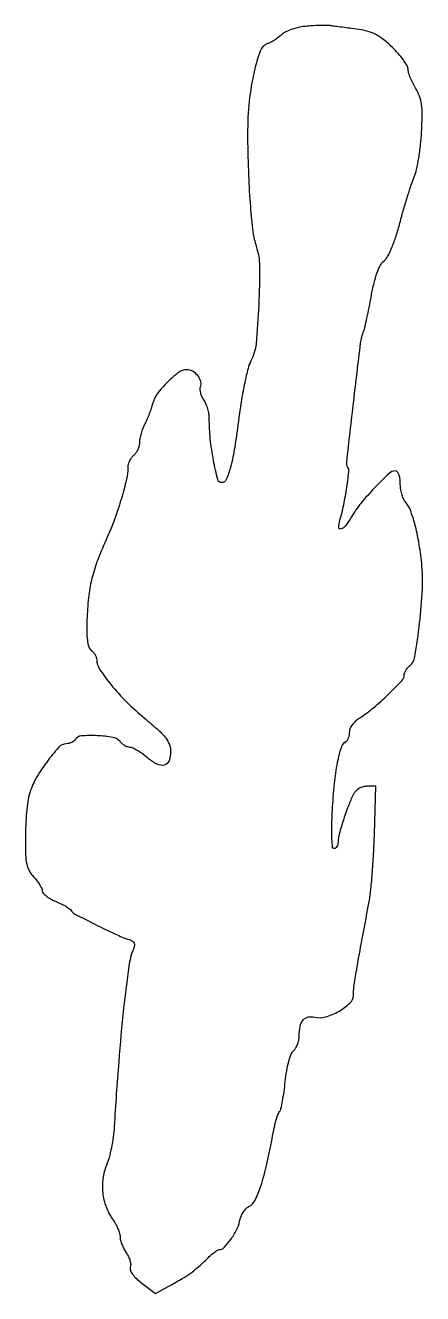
# Model space of a CAD drawing. Extents: x 1 to 103, y 0 to 325.
import ezdxf

# ---------------------------------------------------------------- set-up
doc = ezdxf.new("R2010")
doc.units = 0

msp = doc.modelspace()

# ---------------------------------------------------------------- linework, layer by layer
msp.add_lwpolyline([(73, 325.244676, 0.031827), (71.130436, 324.967133, 0.02829), (69.234375, 324.447333, 0.029372), (67.580818, 323.781382, 0.073364), (66.5, 323.060752, -0.02052), (65.629679, 322.337326, -0.018232), (64.668779, 321.657126, -0.018611), (63.758897, 321.10885, -0.052151), (63.074567, 320.818803, 0.238402), (61.003348, 318.831414, 0.030815), (59.2764, 312.742744, 0.03166), (58.091221, 304.977975, 0.02515), (57.769939, 296.5, 0.006378), (58.01109, 286.920152, 0.010464), (58.48824, 278.821605, 0.011332), (59.146759, 272.415773, 0.049484), (59.992041, 268.705348, -0.079319), (60.836651, 263.619561, -0.013051), (60.638469, 253.629722, -0.012099), (59.937611, 243.652716, -0.096605), (58.637973, 239.248428, 0.056711), (57.898131, 237.319542, 0.010748), (57.032759, 233.64778, 0.011352), (56.207672, 229.293301, 0.010204), (55.547954, 224.748428, -0.008151), (54.462657, 217.049453, -0.026233), (53.390582, 211.989778, -0.036098), (52.28629, 208.801373, -0.299833), (51.070064, 208, -0.345783), (50.0927, 208.767702, -0.012411), (49.01218, 213.731785, -0.020997), (48.190856, 219.259028, -0.027231), (47.929336, 224.374486, 0.041019), (47.831149, 225.620753, 0.029166), (47.526667, 226.989247, 0.029609), (47.078848, 228.269678, 0.053894), (46.544949, 229.239288, -0.046243), (46.051336, 230.104223, -0.044594), (45.717964, 231.055592, -0.048019), (45.581151, 231.949046, -0.105992), (45.687314, 232.627537, 0.165698), (45.739868, 234.009988, 0.098669), (44.9609, 235.480602, 0.093529), (43.629696, 236.602915, 0.129922), (42.127555, 236.995373, 0.16143), (40.053772, 236.301365, 0.03486), (37.152601, 233.793909, 0.036745), (34.555788, 230.802577, 0.099212), (33.353845, 228.273695, -0.019358), (33.003821, 227.077268, -0.010937), (32.492363, 225.654964, -0.010906), (31.912987, 224.240992, -0.017572), (31.351735, 223.066651, 0.028694), (30.83839, 221.928165, 0.021771), (30.403965, 220.628984, 0.022195), (30.102902, 219.370307, 0.04691), (30.006161, 218.372445, -0.060545), (29.893394, 217.466504, -0.043841), (29.561185, 216.504173, -0.044423), (29.074853, 215.632309, -0.070232), (28.5, 215, 0.061974), (27.92586, 214.388969, 0.044147), (27.440625, 213.583597, 0.044578), (27.109839, 212.717734, 0.069065), (27, 211.926345, -0.05765), (26.646258, 208.868523, -0.013927), (25.343288, 203.934733, -0.014804), (23.611586, 198.632081, -0.020517), (21.727614, 194, 0.014134), (19.287522, 188.21333, 0.030615), (17.817414, 183.617195, 0.032746), (16.977079, 179.073882, 0.018655), (16.529872, 173.504069, 0.010155), (16.448799, 169.902118, 0.031701), (16.597011, 167.482813, 0.048409), (16.963178, 165.855359, 0.140927), (17.605688, 164.912287, -0.046348), (18.139185, 164.378837, -0.040934), (18.590421, 163.734578, -0.043139), (18.900222, 163.081515, -0.089417), (19, 162.528036, 0.147728), (19.742399, 160.070159, 0.024557), (22.708867, 156.050539, 0.025809), (26.702817, 151.645435, 0.023253), (31.265221, 147.511172, -0.009667), (34.849246, 144.436565, -0.044042), (36.729034, 142.436442, -0.077481), (37.67383, 140.754143, -0.089503), (38, 138.946621, -0.08656), (37.582208, 136.551392, -0.248803), (36.372672, 135.452036, -0.187511), (34.470828, 135.682721, -0.052068), (31.938044, 137.398679, 0.018971), (30.659053, 138.394528, 0.022237), (29.372557, 139.235862, 0.021877), (28.237458, 139.842696, 0.112269), (27.545719, 140, -0.0904), (26.95775, 140.10718, -0.042987), (26.261322, 140.440625, -0.040731), (25.572463, 140.926066, -0.045727), (25, 141.5, 0.179345), (23.155307, 142.563944, 0.031207), (19.089477, 142.995906, 0.02948), (15.036294, 142.933112, 0.240161), (13.5, 142, -0.097127), (13.140799, 141.612269, -0.049761), (12.566787, 141.275568, -0.046831), (11.883656, 141.035874, -0.051864), (11.190983, 140.938102, 0.203781), (9.23907, 140.022408, 0.023981), (6.145174, 136.213177, 0.029285), (3.301121, 131.830626, 0.059687), (1.713806, 128.053656, 0.035774), (1.319204, 126.175603, 0.010732), (0.98622, 123.270418, 0.010699), (0.751651, 119.984275, 0.011406), (0.664416, 116.760534, 0.009504), (0.727964, 112.457031, 0.044233), (1.030306, 109.99484, 0.073189), (1.67438, 108.266475, 0.062924), (2.815789, 106.696083, -0.024177), (3.651823, 105.715202, -0.026851), (4.358388, 104.690818, -0.027609), (4.85984, 103.761725, -0.110373), (5, 103.134522, 0.187942), (5.222331, 102.563926, 0.041625), (6.008038, 101.840006, 0.037765), (7.117755, 101.103727, 0.028638), (8.431619, 100.464125, -0.015787), (9.787893, 99.846454, -0.018742), (11.02533, 99.176211, -0.017833), (12.01681, 98.541345, -0.103371), (12.442406, 98.093189, 0.135248), (13.417487, 97.187795, 0.003664), (18.657938, 94.511549, 0.008161), (23.805664, 92.034352, 0.025881), (27.353754, 90.615387, -0.062074), (28.154699, 90.225835, -0.139227), (28.595423, 89.720747, -0.143464), (28.697583, 89.070313, -0.067516), (28.473549, 88.241571, 0.065606), (27.237819, 83.738456, 0.007123), (25.918687, 73.028681, 0.007879), (24.641729, 59.270536, 0.004407), (23.499953, 42.5, -0.019504), (23.246288, 39.924289, -0.01512), (22.776693, 37.145463, -0.015369), (22.179542, 34.576384, -0.035233), (21.53685, 32.697321, 0.065867), (20.585573, 29.239227, 0.062173), (20.539065, 25.582303, 0.061828), (21.39485, 22.007416, 0.063762), (23.09347, 18.790493, -0.02793), (23.823182, 17.619627, -0.025734), (24.439957, 16.342869, -0.026635), (24.869891, 15.147671, -0.073142), (25, 14.262999, 0.064616), (25.111256, 13.405691, 0.028196), (25.466825, 12.31256, 0.027325), (25.980871, 11.178251, 0.032732), (26.589191, 10.176125, -0.041812), (27.156553, 9.202078, -0.042556), (27.550051, 8.152847, -0.04619), (27.72767, 7.184603, -0.114375), (27.628576, 6.474469, 0.187992), (27.632588, 5.708847, 0.061904), (28.182595, 4.703347, 0.047259), (29.182219, 3.560465, 0.026534), (30.588792, 2.364477), (34.098813, -0.312746), (38.299406, 2.043834, 0.007385), (41.442415, 3.868642, 0.022801), (43.487858, 5.227512, 0.025686), (45.268079, 6.67698, 0.011542), (47.458863, 8.75, -0.015635), (48.38448, 9.611612, -0.020239), (49.287998, 10.339062, -0.018387), (50.073653, 10.877273, -0.141904), (50.497375, 11, 0.205893), (51.740177, 11.534425, 0.034303), (53.432892, 13.58539, 0.037514), (54.933037, 16.051948, 0.068616), (55.70437, 18.27185, -0.049492), (56.053368, 19.415034, -0.042029), (56.635596, 20.535546, -0.043985), (57.348683, 21.471359, -0.085294), (58.088348, 22.047282, 0.154853), (59.709679, 23.712209, 0.038398), (61.168358, 27.280003, 0.023994), (62.715194, 33.016748, 0.006035), (64.6704, 42.5, -0.016111), (64.948094, 43.721859, -0.01654), (65.301805, 44.9125, -0.016512), (65.676009, 45.922332, -0.064456), (66.004178, 46.5, 0.106015), (66.3332, 47.209686, 0.0092), (66.739906, 49.170883, 0.011778), (67.130599, 51.553605, 0.008877), (67.45151, 54.188112, -0.016892), (67.825366, 56.895088, -0.023055), (68.3558, 59.299581, -0.023101), (68.963871, 61.201653, -0.131362), (69.572966, 62.060557, 0.086145), (70.121289, 62.703408, 0.043179), (70.585307, 63.668836, 0.041171), (70.90402, 64.779555, 0.047864), (71.015313, 65.872445, -0.04904), (71.273163, 68.346917, -0.122274), (72.050836, 69.97687, -0.168886), (73.313643, 70.747061, -0.117748), (74.996742, 70.711103, 0.13541), (77.766974, 70.748237, 0.058132), (81.204093, 72.196243, 0.059069), (84.067799, 74.296759, 0.209616), (84.948342, 76.341195, -0.038361), (85.097724, 78.467913, -0.005197), (85.797848, 82.884811, -0.004105), (86.967109, 89.466988, -0.001076), (88.951007, 100, 0.02117), (89.379803, 102.916296, 0.006006), (89.79947, 107.482812, 0.006039), (90.149515, 112.656643, 0.006356), (90.367465, 117.75), (90.735734, 130), (88.403051, 130, 0.07052), (87.437666, 129.863161, 0.056308), (86.466126, 129.459125, 0.057675), (85.634574, 128.863168, 0.085795), (85.084947, 128.158725, 0.0313), (83.843288, 125.442877, 0.012318), (82.464774, 121.565646, 0.010422), (81.299555, 117.74643, 0.06684), (81.014553, 115.75, -0.054344), (80.935936, 115.080537, -0.07361), (80.714633, 114.514062, -0.092817), (80.391365, 114.133747, -0.171965), (80.013986, 114, -0.383398), (79.600434, 114.371756, -0.014948), (79.430726, 116.587251, -0.017792), (79.397193, 119.641951, -0.007471), (79.559727, 123.75, -0.01126), (80.096201, 130.703151, -0.023309), (80.889165, 136.090842, -0.025452), (81.861303, 140.001723, -0.182665), (83.027175, 141.516795, 0.112693), (83.400359, 141.884507, 0.049996), (83.714233, 142.504812, 0.046005), (83.927948, 143.257712, 0.046192), (84, 144.035964, -0.112289), (84.195876, 144.897164, -0.048763), (84.807813, 145.907165, -0.044925), (85.697929, 146.897867, -0.045035), (86.75, 147.712746, 0.031943), (90.127009, 150.18991, 0.017381), (93.956508, 153.627389, 0.010578), (97.428124, 157.113056, 0.192896), (98, 158.540238, -0.089363), (98.098714, 159.088151, -0.043148), (98.405179, 159.734511, -0.040945), (98.851568, 160.372065, -0.046382), (99.379334, 160.899856, 0.181363), (100.768904, 163.331033, 0.010725), (101.964805, 171.88079, 0.017137), (102.700845, 180.701165, 0.039363), (102.503109, 187.357011, 0.015091), (101.758078, 192.699314, 0.022718), (100.758755, 197.293691, 0.025609), (99.593788, 200.920391, 0.084485), (98.327477, 203.078741, -0.074109), (97.817626, 203.90808, -0.032698), (97.389946, 205.125284, -0.031458), (97.097748, 206.498746, -0.036698), (97, 207.828741, 0.033058), (96.914489, 209.120664, 0.062592), (96.649501, 210.128103, 0.091018), (96.241127, 210.774059, 0.209356), (95.725167, 211, 0.192034), (94.107849, 210.355055, 0.012458), (90.456811, 206.715579, 0.019123), (86.892063, 202.682447, 0.038025), (84.452273, 199.188492, -0.028336), (82.94037, 196.931496, -0.156086), (81.758901, 196.098254, -0.512001), (81.189109, 196.524112, -0.071175), (81.466832, 198.25, 0.025351), (82.358162, 201.726705, 0.01213), (83.16574, 206.267287, 0.00601), (83.800322, 210.778921, 0.171989), (83.555858, 211.909619, -0.168142), (83.246405, 213.290817, -0.000705), (85.038357, 228.918039, -0.001597), (86.817242, 243.824598, -0.064357), (87.629761, 247, 0.037575), (87.930902, 247.960141, 0.003978), (88.445209, 250.250862, 0.004896), (89.01012, 252.993841, 0.003913), (89.566783, 255.96038, -0.014127), (90.271045, 259.332027, -0.028281), (91.051056, 261.939081, -0.035768), (91.899523, 263.845335, -0.101363), (92.824149, 264.96038, 0.10351), (93.734084, 266.067247, 0.02134), (94.81346, 268.365329, 0.020453), (95.909575, 271.317354, 0.01413), (96.916508, 274.736861, -0.005484), (97.858101, 278.151253, -0.005229), (98.888875, 281.599026, -0.005192), (99.862848, 284.625485, -0.018513), (100.577302, 286.530768, 0.044583), (101.178543, 288.429455, 0.013547), (101.750507, 291.395937, 0.013449), (102.213938, 294.770397, 0.014282), (102.484144, 298.098045, 0.009851), (102.627442, 302.470673, 0.037162), (102.459853, 305.20422, 0.055295), (101.938378, 307.281111, 0.047804), (100.956117, 309.304137, -0.021208), (100.209981, 310.653398, -0.021048), (99.578791, 312.064372, -0.021455), (99.133103, 313.341971, -0.072768), (99.003738, 314.212874, 0.133519), (98.756547, 315.114273, 0.0239), (97.790518, 316.585826, 0.024315), (96.456947, 318.244001, 0.019853), (94.878875, 319.885695, 0.02322), (92.540082, 321.932937, 0.052621), (90.559732, 323.195158, 0.055539), (88.427548, 323.976705, 0.02861), (85.628875, 324.495155, -0.000851), (83.555268, 324.761341, -0.000963), (81.565982, 325.024042, -0.000877), (79.875546, 325.253607, -0.005298), (79, 325.383539, 0.037798), (78.149024, 325.453785, 0.007485), (76.61875, 325.441282, 0.007889), (74.83282, 325.371744, 0.007263)], format="xyb", close=True)

doc.saveas('drawing.dxf')
